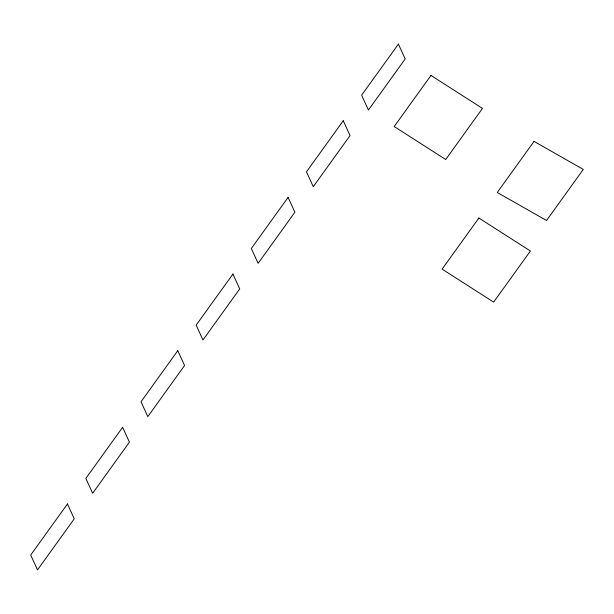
<?xml version="1.0" encoding="UTF-8"?>
<svg xmlns="http://www.w3.org/2000/svg" width="614" height="614" viewBox="0 0 614 614"><rect width="100%" height="100%" fill="white"/><g stroke="black" fill="none" stroke-linecap="round" stroke-linejoin="round"><path stroke-width="0.92" d="M67.471 503.956L30.7 555.056L37.5 569.899L74.263 518.799L67.471 503.956M122.623 427.313L85.853 478.413L92.653 493.257L129.424 442.157L122.623 427.313M177.784 350.671L141.013 401.771L147.805 416.614L184.576 365.514L177.784 350.671M232.936 274.028L196.165 325.128L202.958 339.972L239.729 288.872L232.936 274.028M288.089 197.386L251.318 248.486L258.118 263.329L294.889 212.229L288.089 197.386M343.249 120.743L306.478 171.843L313.27 186.687L350.041 135.587L343.249 120.743M398.402 44.101L361.631 95.201L368.423 110.044L405.194 58.944L398.402 44.101M430.967 75.438L394.196 126.53L445.726 159.51L482.497 108.409L430.967 75.438M478.874 218.031L442.103 269.124L493.641 302.103L530.412 251.011L478.874 218.031M534.034 141.389L497.263 192.481L546.529 220.51L583.3 169.418L534.034 141.389"/></g></svg>
